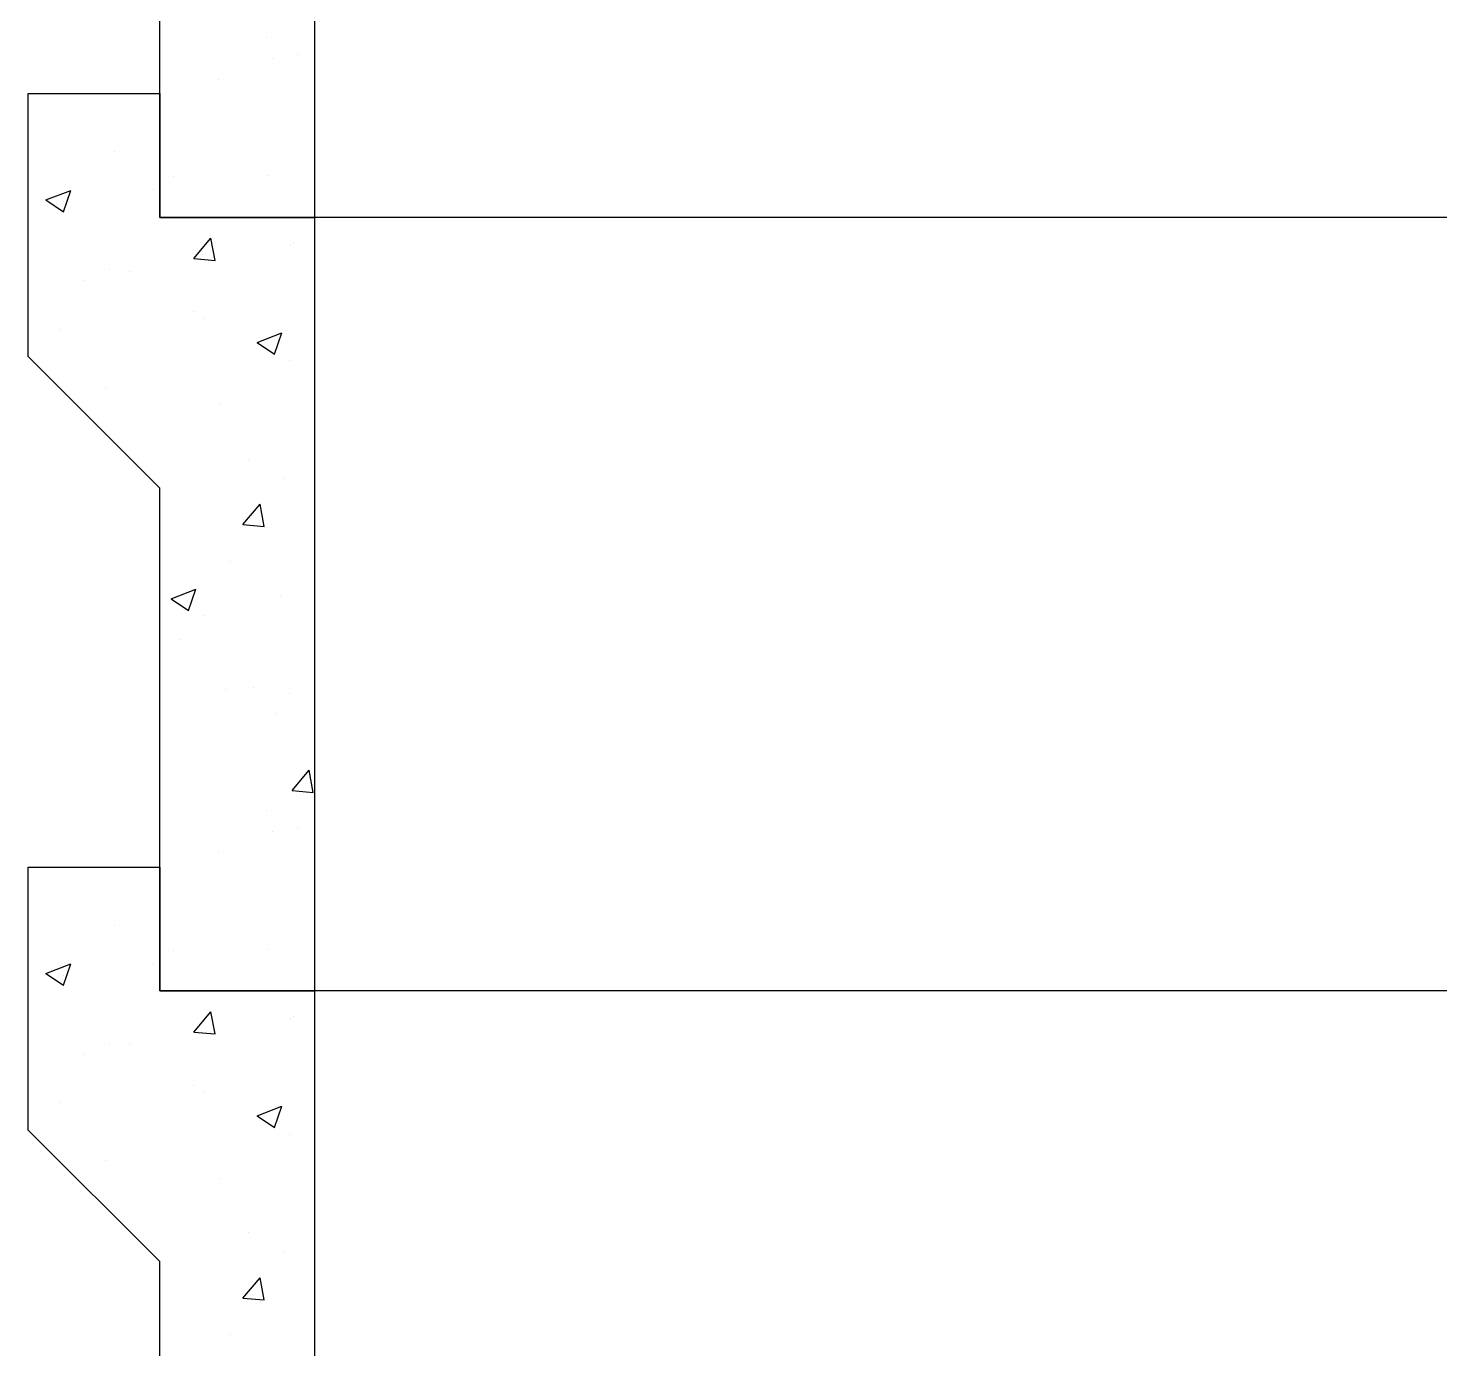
# Model space of a CAD drawing. Extents: x -160 to 364724, y -100 to 7353297.
# Drawn here: x 362146.36 to 362164.61, y 7349402.75 to 7349419.82 of the extents above; entities that cross this region are included whole.
import ezdxf

# ---------------------------------------------------------------- set-up
doc = ezdxf.new("R2010")
doc.units = 0
doc.header["$LTSCALE"] = 5
for name, color, linetype in [('desenho', 4, 'Continuous'), ('PAREDE CONCRETO CORTE', 5, 'Continuous'), ('VEGETAÇÃO', 7, 'Continuous')]:
    doc.layers.add(name, color=color, linetype=linetype)

msp = doc.modelspace()

# ---------------------------------------------------------------- linework, layer by layer
at = {"layer": 'desenho', "color": 1}
for p, q in [((362170.062, 7349417.372), (362150.062, 7349417.372)), ((362170.062, 7349407.372), (362150.062, 7349407.372))]:
    msp.add_line(p, q, dxfattribs=at)
at = {"layer": 'PAREDE CONCRETO CORTE'}
for p, q in [((362150.062, 7349427.372), (362150.062, 7349417.372)), ((362148.062, 7349417.372), (362148.062, 7349423.872)), ((362146.362, 7349415.572), (362146.362, 7349418.972)), ((362146.362, 7349418.972), (362148.062, 7349418.972)), ((362148.062, 7349418.972), (362148.062, 7349417.372)), ((362148.062, 7349417.372), (362150.062, 7349417.372)), ((362150.062, 7349417.372), (362148.062, 7349417.372)), ((362150.062, 7349417.372), (362150.062, 7349407.372)), ((362148.062, 7349413.872), (362146.362, 7349415.572)), ((362148.062, 7349407.372), (362148.062, 7349413.872)), ((362146.362, 7349405.572), (362146.362, 7349408.972)), ((362146.362, 7349408.972), (362148.062, 7349408.972)), ((362148.062, 7349408.972), (362148.062, 7349407.372)), ((362148.062, 7349407.372), (362150.062, 7349407.372)), ((362150.062, 7349407.372), (362148.062, 7349407.372)), ((362150.062, 7349407.372), (362150.062, 7349397.372)), ((362148.062, 7349403.872), (362146.362, 7349405.572)), ((362148.062, 7349397.372), (362148.062, 7349403.872))]:
    msp.add_line(p, q, dxfattribs=at)
at = {"layer": 'VEGETAÇÃO', "color": 1, "linetype": 'Continuous'}
for p, q in [((362149.445, 7349419.698), (362149.445, 7349419.698)), ((362149.845, 7349419.482), (362149.845, 7349419.482)), ((362149.514, 7349419.431), (362149.514, 7349419.431)), ((362148.82, 7349419.161), (362148.82, 7349419.161)), ((362147.473, 7349418.22), (362147.473, 7349418.22)), ((362148.242, 7349417.895), (362148.242, 7349417.895)), ((362149.458, 7349417.909), (362149.458, 7349417.909)), ((362146.591, 7349417.598), (362146.911, 7349417.721)), ((362146.818, 7349417.445), (362146.911, 7349417.721)), ((362147.964, 7349417.728), (362147.964, 7349417.728)), ((362146.591, 7349417.598), (362146.818, 7349417.445)), ((362146.819, 7349417.577), (362146.819, 7349417.577)), ((362148.503, 7349416.84), (362148.723, 7349417.103)), ((362148.777, 7349416.816), (362148.724, 7349417.103)), ((362149.754, 7349417.009), (362149.754, 7349417.009)), ((362149.792, 7349417.041), (362149.792, 7349417.041)), ((362148.503, 7349416.84), (362148.776, 7349416.816)), ((362147.417, 7349416.698), (362147.417, 7349416.698)), ((362147.673, 7349416.673), (362147.673, 7349416.673)), ((362147.088, 7349416.551), (362147.088, 7349416.551)), ((362148.492, 7349416.152), (362148.492, 7349416.152)), ((362148.637, 7349416.059), (362148.637, 7349416.059)), ((362146.761, 7349415.924), (362146.761, 7349415.924)), ((362149.32, 7349415.757), (362149.64, 7349415.88)), ((362149.547, 7349415.604), (362149.64, 7349415.88)), ((362149.32, 7349415.757), (362149.547, 7349415.604)), ((362149.736, 7349415.519), (362149.736, 7349415.519)), ((362147.361, 7349415.176), (362147.361, 7349415.176)), ((362148.834, 7349414.951), (362148.834, 7349414.951)), ((362149.204, 7349414.246), (362149.204, 7349414.246)), ((362149.68, 7349413.997), (362149.68, 7349413.997)), ((362149.137, 7349413.401), (362149.358, 7349413.664)), ((362149.411, 7349413.377), (362149.358, 7349413.664)), ((362149.137, 7349413.401), (362149.411, 7349413.377)), ((362148.974, 7349412.926), (362148.974, 7349412.926)), ((362148.208, 7349412.442), (362148.528, 7349412.565)), ((362148.435, 7349412.289), (362148.528, 7349412.565)), ((362148.208, 7349412.442), (362148.435, 7349412.289)), ((362149.625, 7349412.475), (362149.625, 7349412.475)), ((362148.645, 7349412.223), (362148.645, 7349412.223)), ((362148.313, 7349411.909), (362148.313, 7349411.909)), ((362148.916, 7349411.273), (362148.916, 7349411.273)), ((362149.277, 7349411.295), (362149.277, 7349411.295)), ((362149.74, 7349411.219), (362149.74, 7349411.219)), ((362149.569, 7349410.953), (362149.569, 7349410.953)), ((362149.772, 7349409.962), (362149.992, 7349410.225)), ((362150.045, 7349409.938), (362149.993, 7349410.225)), ((362149.772, 7349409.962), (362150.045, 7349409.938)), ((362149.445, 7349409.698), (362149.445, 7349409.698)), ((362149.845, 7349409.482), (362149.845, 7349409.482)), ((362149.514, 7349409.431), (362149.514, 7349409.431)), ((362148.82, 7349409.161), (362148.82, 7349409.161)), ((362147.473, 7349408.22), (362147.473, 7349408.22)), ((362148.242, 7349407.895), (362148.242, 7349407.895)), ((362149.458, 7349407.909), (362149.458, 7349407.909)), ((362146.591, 7349407.598), (362146.911, 7349407.721)), ((362146.818, 7349407.445), (362146.911, 7349407.721)), ((362147.964, 7349407.728), (362147.964, 7349407.728)), ((362146.591, 7349407.598), (362146.818, 7349407.445)), ((362146.819, 7349407.577), (362146.819, 7349407.577)), ((362148.503, 7349406.84), (362148.723, 7349407.103)), ((362148.777, 7349406.816), (362148.724, 7349407.103)), ((362149.754, 7349407.009), (362149.754, 7349407.009)), ((362149.792, 7349407.041), (362149.792, 7349407.041)), ((362148.503, 7349406.84), (362148.776, 7349406.816)), ((362147.088, 7349406.551), (362147.088, 7349406.551)), ((362147.417, 7349406.698), (362147.417, 7349406.698)), ((362147.673, 7349406.673), (362147.673, 7349406.673)), ((362148.492, 7349406.152), (362148.492, 7349406.152)), ((362148.637, 7349406.059), (362148.637, 7349406.059)), ((362146.761, 7349405.924), (362146.761, 7349405.924)), ((362149.32, 7349405.757), (362149.64, 7349405.88)), ((362149.547, 7349405.604), (362149.64, 7349405.88)), ((362149.32, 7349405.757), (362149.547, 7349405.604)), ((362149.736, 7349405.519), (362149.736, 7349405.519)), ((362147.361, 7349405.176), (362147.361, 7349405.176)), ((362148.834, 7349404.951), (362148.834, 7349404.951)), ((362149.204, 7349404.246), (362149.204, 7349404.246)), ((362149.68, 7349403.997), (362149.68, 7349403.997)), ((362149.137, 7349403.401), (362149.358, 7349403.664)), ((362149.411, 7349403.377), (362149.358, 7349403.664)), ((362149.137, 7349403.401), (362149.411, 7349403.377)), ((362148.974, 7349402.926), (362148.974, 7349402.926))]:
    msp.add_line(p, q, dxfattribs=at)

doc.saveas('drawing.dxf')
